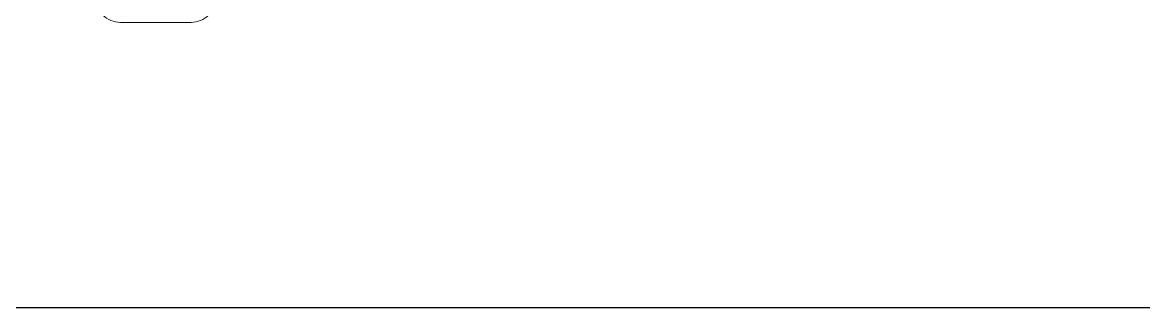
# Model space of a CAD drawing. Header units: millimetres. Extents: x 42356 to 50646, y 31507 to 39566.
# Drawn here: x 47570 to 47638.1, y 37747.5 to 37764.9 of the extents above; entities that cross this region are included whole.
import ezdxf

# ---------------------------------------------------------------- set-up
doc = ezdxf.new("R2010")
doc.units = ezdxf.units.MM
doc.layers.add('000-PI-Oprema', color=30, linetype='Continuous', lineweight=5)
doc.layers.add('SI-ORMAR-Oprema', color=30, linetype='Continuous', lineweight=5)
doc.layers.add('002-PI-Kabelska kanalica', color=150, linetype='Continuous')

# ---------------------------------------------------------------- blocks, each defined once
blk = doc.blocks.new('*U321')
at = {"layer": '002-PI-Kabelska kanalica'}
blk.add_line((-20, -100), (-20, 439), dxfattribs=at)
blk = doc.blocks.new('RGZE05P + RXG12BD')
at = {"layer": '000-PI-Oprema'}
blk.add_line((52349.437, 38136.619), (52345.146, 38136.619), dxfattribs=at)
for centre, start, end in [((52345.146, 38138.131), 225, 270), ((52349.437, 38138.131), 270, 315)]:
    blk.add_arc(centre, 1.512, start, end, dxfattribs=at)
blk = doc.blocks.new('*U337')
at = {"layer": 'SI-ORMAR-Oprema'}
blk.add_blockref('RGZE05P + RXG12BD', (-52347.191, -38187.619), dxfattribs=at)
blk = doc.blocks.new('*U338')
at = {"layer": '000-PI-Oprema', "color": 0, "linetype": 'ByBlock', "lineweight": -2, "transparency": 16777216}
blk.add_blockref('*U337', (32, 0), dxfattribs=at)

msp = doc.modelspace()

# ---------------------------------------------------------------- block references
at = {"rotation": 270}
msp.add_blockref('*U321', (47633.026, 37727.519), dxfattribs=at)
at = {"layer": '000-PI-Oprema'}
msp.add_blockref('*U338', (47546.014, 37815.881), dxfattribs=at)

doc.saveas('drawing.dxf')
